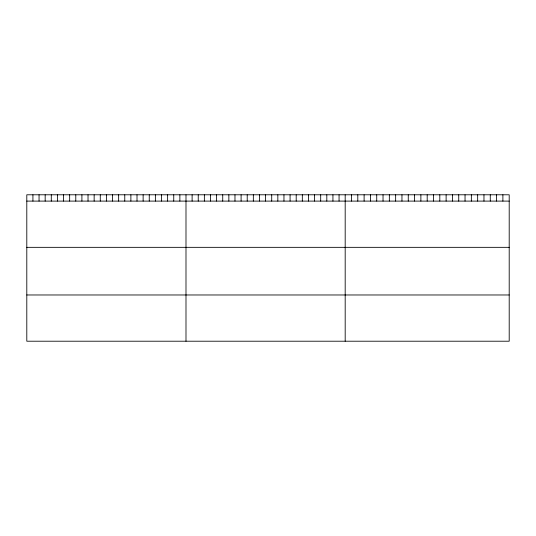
<?xml version="1.0" encoding="UTF-8"?>
<svg xmlns="http://www.w3.org/2000/svg" width="536" height="536" viewBox="0 0 536 536"><rect width="100%" height="100%" fill="white"/><g stroke="black" fill="none" stroke-linecap="round" stroke-linejoin="round"><path stroke-width="0.8" d="M509.2 201.101L509.2 341.211L26.8 341.211L26.8 194.789L509.2 194.789L509.2 201.101L26.8 201.101M26.8 247.337L509.2 247.337M26.8 294.974L509.2 294.974M502.889 194.789L502.889 201.101M496.584 194.789L496.584 201.101M490.273 194.789L490.273 201.101M483.968 194.789L483.968 201.101M477.656 194.789L477.656 201.101M471.352 194.789L471.352 201.101M465.04 194.789L465.04 201.101M458.736 194.789L458.736 201.101M452.424 194.789L452.424 201.101M446.12 194.789L446.12 201.101M439.808 194.789L439.808 201.101M433.503 194.789L433.503 201.101M427.192 194.789L427.192 201.101M420.881 194.789L420.881 201.101M414.576 194.789L414.576 201.101M408.265 194.789L408.265 201.101M401.96 194.789L401.96 201.101M395.648 194.789L395.648 201.101M389.344 194.789L389.344 201.101M383.032 194.789L383.032 201.101M376.728 194.789L376.728 201.101M370.416 194.789L370.416 201.101M364.112 194.789L364.112 201.101M357.8 194.789L357.8 201.101M351.495 194.789L351.495 201.101M345.184 194.789L345.184 341.211M339.06 194.789L339.06 201.101M332.936 194.789L332.936 201.101M326.813 194.789L326.813 201.101M320.695 194.789L320.695 201.101M314.572 194.789L314.572 201.101M308.448 194.789L308.448 201.101M302.324 194.789L302.324 201.101M296.2 194.789L296.2 201.101M290.077 194.789L290.077 201.101M283.959 194.789L283.959 201.101M277.836 194.789L277.836 201.101M271.712 194.789L271.712 201.101M265.588 194.789L265.588 201.101M259.464 194.789L259.464 201.101M253.34 194.789L253.34 201.101M247.217 194.789L247.217 201.101M241.1 194.789L241.1 201.101M234.976 194.789L234.976 201.101M228.852 194.789L228.852 201.101M222.728 194.789L222.728 201.101M216.604 194.789L216.604 201.101M210.481 194.789L210.481 201.101M204.363 194.789L204.363 201.101M198.24 194.789L198.24 201.101M192.116 194.789L192.116 201.101M185.992 194.789L185.992 341.211M179.868 194.789L179.868 201.101M173.744 194.789L173.744 201.101M167.621 194.789L167.621 201.101M161.504 194.789L161.504 201.101M155.38 194.789L155.38 201.101M149.256 194.789L149.256 201.101M143.132 194.789L143.132 201.101M137.008 194.789L137.008 201.101M130.885 194.789L130.885 201.101M124.767 194.789L124.767 201.101M118.644 194.789L118.644 201.101M112.52 194.789L112.52 201.101M106.396 194.789L106.396 201.101M100.272 194.789L100.272 201.101M94.148 194.789L94.148 201.101M88.025 194.789L88.025 201.101M81.907 194.789L81.907 201.101M75.784 194.789L75.784 201.101M69.66 194.789L69.66 201.101M63.536 194.789L63.536 201.101M57.412 194.789L57.412 201.101M51.288 194.789L51.288 201.101M45.171 194.789L45.171 201.101M39.048 194.789L39.048 201.101M32.924 194.789L32.924 201.101"/></g></svg>
